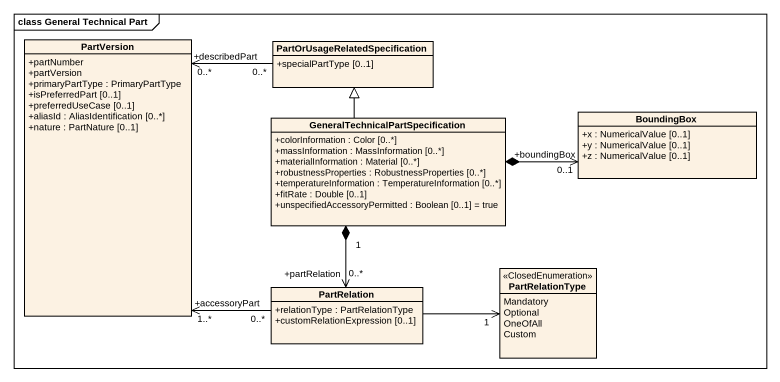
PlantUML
@startuml
mainframe class General Technical Part
hide circle
hide empty members
skinparam classAttributeIconSize 0
class PartVersion {
  +partNumber
  +partVersion
  +primaryPartType : PrimaryPartType
  +isPreferredPart [0..1]
  +preferredUseCase [0..1]
  +aliasId : AliasIdentification [0..*]
  +nature : PartNature [0..1]
}
class "PartOrUsageRelatedSpecification" as PartOrUsageRelatedSpecificat {
  +specialPartType [0..1]
}
class "GeneralTechnicalPartSpecification" as GeneralTechnicalPartSpecific {
  +colorInformation : Color [0..*]
  +massInformation : MassInformation [0..*]
  +materialInformation : Material [0..*]
  +robustnessProperties : RobustnessProperties [0..*]
  +temperatureInformation : TemperatureInformation [0..*]
  +fitRate : Double [0..1]
  +unspecifiedAccessoryPermitted : Boolean [0..1] = true
}
class BoundingBox {
  +x : NumericalValue [0..1]
  +y : NumericalValue [0..1]
  +z : NumericalValue [0..1]
}
enum PartRelationType <<ClosedEnumeration>> {
  Mandatory
  Optional
  OneOfAll
  Custom
}
class PartRelation {
  +relationType : PartRelationType
  +customRelationExpression [0..1]
}
PartOrUsageRelatedSpecificat "0..*" -left-> "+describedPart\n0..*" PartVersion
GeneralTechnicalPartSpecific -up-|> PartOrUsageRelatedSpecificat
GeneralTechnicalPartSpecific *-right-> "0..1\n+boundingBox" BoundingBox
GeneralTechnicalPartSpecific "1" *--> "+partRelation\n0..*" PartRelation
PartRelation "0..*" -left-> "+accessoryPart\n1..*" PartVersion
PartRelation -right-> "1" PartRelationType
@enduml
